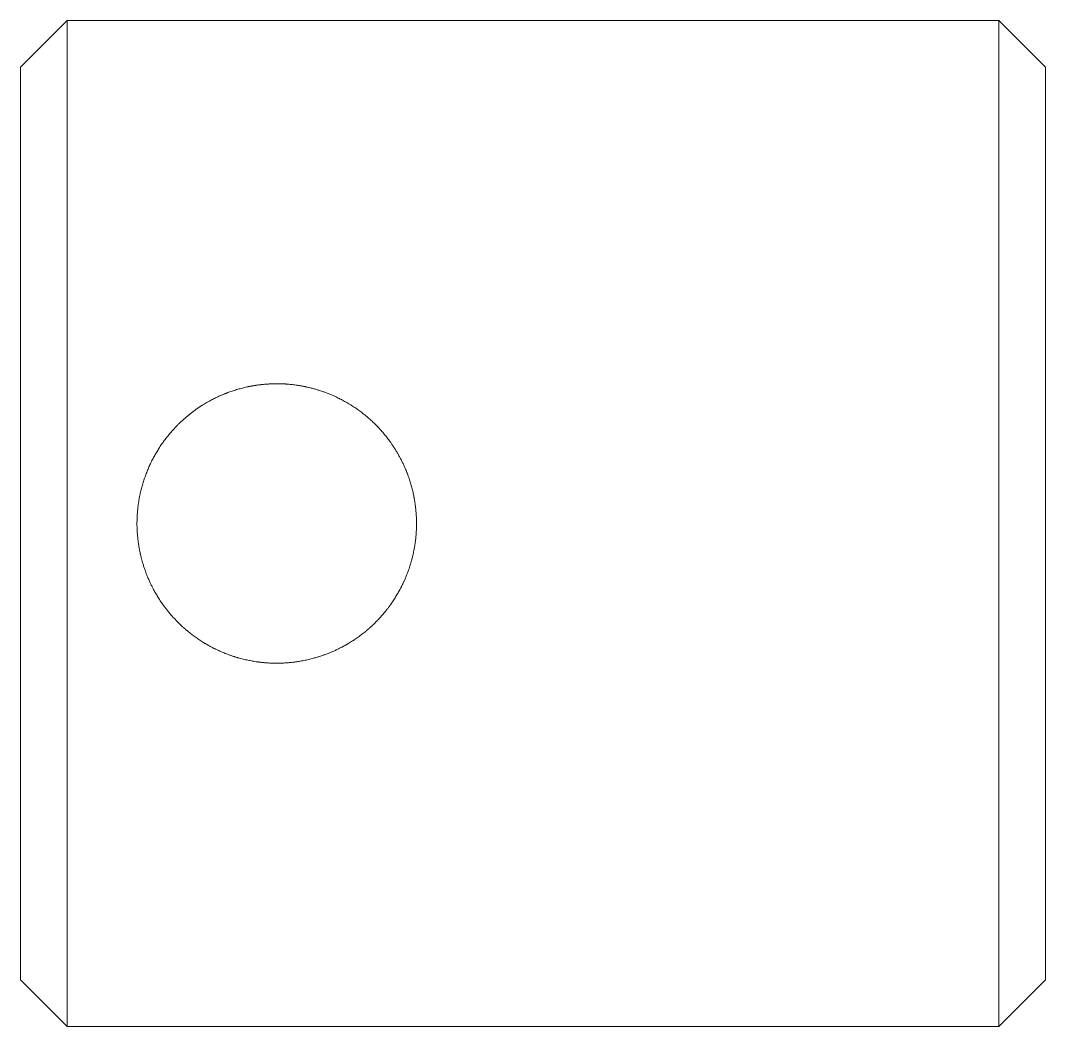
# Paper-space layout '_Bottom' of a CAD drawing. Header units: millimetres. Extents: x -5.5 to 5.5, y -5.4 to 5.4.
import ezdxf

# ---------------------------------------------------------------- set-up
doc = ezdxf.new("R2010")
doc.units = ezdxf.units.MM

psp = doc.layouts.new('_Bottom')

# ---------------------------------------------------------------- linework, layer by layer
at = {"color": 7, "linetype": 'Continuous', "lineweight": 15}
for p, q in [((-5, 5.4), (-5.5, 4.9)), ((5, 5.4), (-5, 5.4)), ((-5, 5.4), (-5, -5.4)), ((5.5, 4.9), (5, 5.4)), ((5, -5.4), (5, 5.4)), ((-5.5, -4.9), (-5.5, 4.9)), ((5.5, 4.9), (5.5, -4.9)), ((-5.5, -4.9), (-5, -5.4)), ((5, -5.4), (5.5, -4.9)), ((-5, -5.4), (5, -5.4))]:
    psp.add_line(p, q, dxfattribs=at)
psp.add_open_spline([(-2.65, 1.5), (-2.85, 1.5), (-2.947, 1.49), (-3.14, 1.452), (-3.235, 1.423), (-3.417, 1.347), (-3.503, 1.301), (-3.665, 1.192), (-3.742, 1.129), (-3.948, 0.923), (-4.06, 0.756), (-4.21, 0.396), (-4.25, 0.198), (-4.25, -0.097), (-4.24, -0.197), (-4.202, -0.39), (-4.173, -0.484), (-4.06, -0.757), (-3.949, -0.922), (-3.741, -1.13), (-3.666, -1.192), (-3.504, -1.3), (-3.416, -1.348), (-3.235, -1.423), (-3.142, -1.451), (-2.948, -1.49), (-2.849, -1.5), (-2.554, -1.5), (-2.356, -1.46), (-2.085, -1.348), (-1.997, -1.301), (-1.835, -1.192), (-1.759, -1.131), (-1.621, -0.992), (-1.558, -0.916), (-1.45, -0.754), (-1.403, -0.668), (-1.289, -0.394), (-1.25, -0.198), (-1.25, 0.098), (-1.26, 0.196), (-1.298, 0.389), (-1.327, 0.485), (-1.44, 0.756), (-1.551, 0.923), (-1.826, 1.198), (-1.992, 1.309), (-2.263, 1.422), (-2.359, 1.452), (-2.552, 1.49), (-2.65, 1.5), (-2.85, 1.5)], degree=3, knots=[-0.03125, -0.03125, 0, 0, 0.03125, 0.03125, 0.0625, 0.0625, 0.09375, 0.09375, 0.125, 0.125, 0.1875, 0.1875, 0.25, 0.25, 0.28125, 0.28125, 0.3125, 0.3125, 0.375, 0.375, 0.40625, 0.40625, 0.4375, 0.4375, 0.46875, 0.46875, 0.5, 0.5, 0.5625, 0.5625, 0.59375, 0.59375, 0.625, 0.625, 0.65625, 0.65625, 0.6875, 0.6875, 0.75, 0.75, 0.78125, 0.78125, 0.8125, 0.8125, 0.875, 0.875, 0.9375, 0.9375, 0.96875, 0.96875, 1, 1, 1.03125, 1.03125], dxfattribs=at)

doc.saveas('drawing.dxf')
